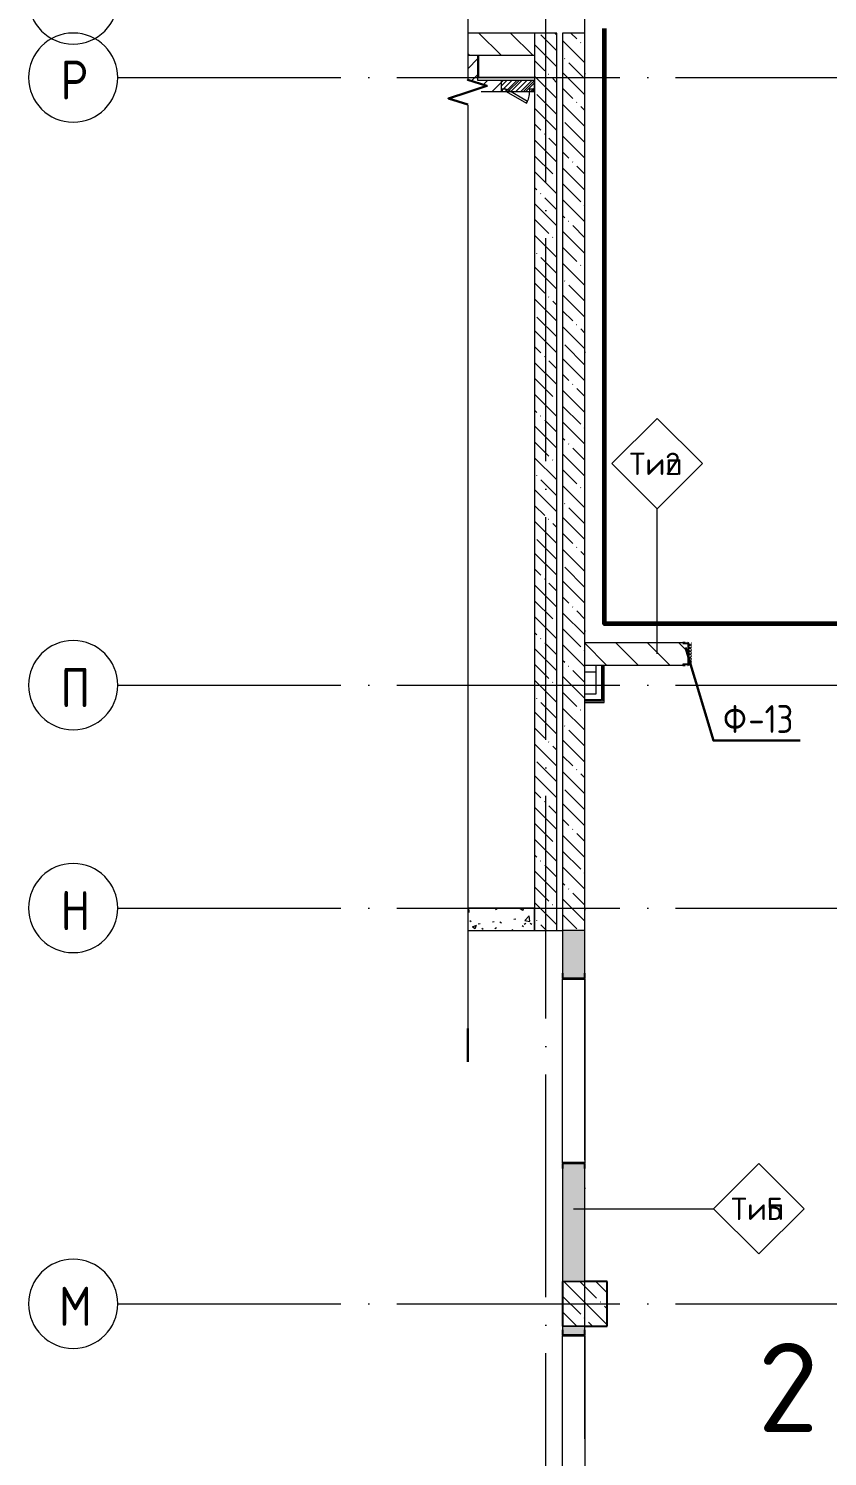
# Model space of a CAD drawing. Header units: millimetres. Extents: x -592259 to 288321, y -552984 to 293768.
# Drawn here: x 93223 to 100384, y -82379 to -69570 of the extents above; entities that cross this region are included whole.
import ezdxf

# ---------------------------------------------------------------- set-up
doc = ezdxf.new("R2010")
doc.units = ezdxf.units.MM
doc.linetypes.add('ADSK_Линия сетки', pattern=[2500, 2000, -250, 0, -250])
for name, color, linetype, lineweight in [('2)Фархверки', 40, 'Continuous', 30), ('4.2) Штук 4 вып', 6, 'Continuous', 60), ('A-DETL-GENF-OTLN', 250, 'Continuous', 5), ('A-DOOR-____-MCUT', 250, 'Continuous', 5), ('A-DOOR-____-OTLN', 250, 'Continuous', 5), ('A-FLOR-____-OTLN', 250, 'Continuous', 9), ('A-WALL-____-IDEN', 250, 'Continuous', 9), ('A-WALL-____-MCUT', 250, 'Continuous', 13), ('A-WALL-____-PATT', 250, 'Continuous', 13), ('A-WALL-FNSH-MCUT', 250, 'Continuous', 13), ('G-____-____-TEXT', 250, 'Continuous', 9), ('I-WALL-____-OTLN', 250, 'Continuous', 9), ('S-COLS-____-MCUT', 250, 'Continuous', 25), ('S-COLS-____-OTLN', 250, 'Continuous', 9), ('S-GRID-____-IDEN', 250, 'Continuous', 9), ('S-GRID-____-OTLN', 250, 'Continuous', 9)]:
    doc.layers.add(name, color=color, linetype=linetype, lineweight=lineweight)
doc.styles.add('GOST Common', font='', dxfattribs={"width": 0.9, "height": 350})
doc.styles.add('GOST Common_1', font='', dxfattribs={"width": 0.9, "height": 250})
doc.styles.add('ISOCPEUR_3', font='isocpeur.ttf', dxfattribs={"height": 250})
doc.styles.add('ISOCPEUR_6', font='isocpeur.ttf', dxfattribs={"height": 3.5})
doc.styles.get('GOST Common').set_extended_font_data('GOST Common')
doc.styles.get('GOST Common_1').set_extended_font_data('GOST Common')
pattern_1 = [(45, (28708.77, -120984.93), (-70.71068, 70.71068), [])]
pattern_2 = [(135, (28708.77, -120984.93), (-142.5612, -142.5612), []), (135, (28851.33, -120984.93), (-142.5612, -142.5612), [252.016, -50.403, 3.353, -47.05])]
pattern_3 = [(135, (28708.77, -120984.93), (-141.42136, -141.42136), [])]
pattern_4 = [(50, (28708.77, -120984.93), (364.3679, -31.8783), [38.1, -419.1]), (355, (28708.77, -120984.93), (-70.4859, 382.1133), [30.48, -335.28]), (100.451, (28739.14, -120987.6), (293.885, 350.2334), [32.38, -356.18]), (46.184, (28708.77, -120883.33), (542.1585, -84.0858), [57.15, -628.65]), (96.636, (28753.95, -120890.34), (474.805, 494.8554), [48.57, -534.27]), (351.184, (28708.8, -120883.33), (474.8102, 494.85), [45.72, -502.92]), (21, (28759.57, -120908.73), (303.2285, -204.5305), [38.1, -419.1]), (326, (28759.57, -120908.73), (123.6039, 368.376), [30.48, -335.28]), (71.451, (28784.84, -120925.78), (426.8341, 163.8427), [32.38, -356.18]), (37.5, (28708.77, -120984.93), (6.17665, 169.11015), [16.764, -314.452, 16.764, -323.596, -336.55]), (37.5, (28708.77, -120984.93), (6.17665, 169.11015), [-671.576, 16.764, -319.786]), (7.5, (28708.77, -120984.93), (133.63888, 200.3615), [16.764, -177.292, 16.764, -306.832, -128.27]), (7.5, (28708.77, -120984.93), (133.63888, 200.3615), [-517.652, 16.764, -111.506]), (327.5, (28595.49, -120984.93), (271.18182, -11.45836), [16.764, -110.236, 16.764, -379.476, -525.78]), (327.5, (28595.49, -120984.93), (271.18182, -11.45836), [-523.24, 16.764, -509.016]), (317.5, (28544.7, -120984.93), (296.2585, 50.85285), [16.764, -148.336, 16.764, -246.38, -373.38]), (317.5, (28544.7, -120984.93), (296.2585, 50.85285), [-428.244, 16.764, -356.616])]

# ---------------------------------------------------------------- blocks, each defined once
blk = doc.blocks.new('ADSK_КолоннаНесущая_Швеллер_Гнутый_ГОСТ 8278-83 - 200х50х4_таб_1 2-38569602-АР1_Кладочный план 2 этажа С2и3')
at = {"layer": 'S-COLS-____-MCUT'}
for p, q in [((-10.1, 90), (-10.1, -90)), ((-6.1, -90), (-6.1, 90)), ((39.9, 100), (-0.1, 100)), ((-0.1, 96), (39.9, 96)), ((39.9, 96), (39.9, 100)), ((39.9, -96), (-0.1, -96)), ((-0.1, -100), (39.9, -100)), ((39.9, -100), (39.9, -96))]:
    blk.add_line(p, q, dxfattribs=at)
for centre, radius, start, end in [((-0.1, 90), 10, 90, 180), ((-0.1, 90), 6, 90, 180), ((-0.1, -90), 10, 180, 270), ((-0.1, -90), 6, 180, 270)]:
    blk.add_arc(centre, radius, start, end, dxfattribs=at)
blk = doc.blocks.new('Дверь_СКБ_2Ст_Фрамуга2 - Н_ВВ-13_2700x2600h_Коридоры-42037136-АР1_Кладочный план 2 этажа С2и3')
at = {"layer": 'A-DOOR-____-OTLN'}
h = blk.add_hatch(dxfattribs=at)
h.set_pattern_fill('FP_85', color=256, style=0, pattern_type=2)
h.set_pattern_definition([(45, (-1171.384, 164.685), (-14.1421, 14.1421), []), (135, (-1171.384, 164.685), (-14.1421, -14.1421), [])])
h.paths.add_polyline_path([(-1312.5, -100), (-1312.5, 100), (-1337.5, 100), (-1337.5, -100)])
h = blk.add_hatch(dxfattribs=at)
h.set_pattern_fill('FP_84', color=256, style=0, pattern_type=2)
h.set_pattern_definition([(135, (951.411, 164.685), (-14.1421, -14.1421), []), (225, (951.411, 164.685), (14.1421, -14.1421), [])])
h.paths.add_polyline_path([(1362.5, -100), (1362.5, 100), (1337.5, 100), (1337.5, -100)])
blk = doc.blocks.new('ADSK_КолоннаНесущая_Швеллер_Гнутый_ГОСТ 8278-83 - 200х50х4_таб_1 2-38815029-АР1_Кладочный план 2 этажа С2и3')
at = {"layer": 'S-COLS-____-MCUT'}
for p, q in [((-6.1, -90), (-6.1, 90)), ((-0.1, 96), (39.9, 96)), ((39.9, 100), (19.9, 100)), ((39.9, 96), (39.9, 100)), ((39.9, -96), (-0.1, -96)), ((19.9, -100), (39.9, -100)), ((39.9, -100), (39.9, -96))]:
    blk.add_line(p, q, dxfattribs=at)
for centre, radius, start, end in [((-0.1, 90), 10, 90, 180), ((-0.1, 90), 6, 90, 180), ((-0.1, -90), 10, 180, 270), ((-0.1, -90), 6, 180, 270)]:
    blk.add_arc(centre, radius, start, end, dxfattribs=at)
blk = doc.blocks.new('АР_Люк - ЛРС_ВК_300х400_внутренний_RAL 9003-42734016-АР1_Кладочный план 2 этажа С2и3')
at = {"layer": 'A-DOOR-____-OTLN'}
h = blk.add_hatch(dxfattribs=at)
h.set_pattern_fill('FP_88', color=256, style=0, pattern_type=2)
h.set_pattern_definition([(45, (125, 0), (-22.6274, 22.6274), [])])
h.paths.add_polyline_path([(275, 50), (-25, 50), (-25, -50), (275, -50)])
at = {"layer": 'A-DETL-GENF-OTLN'}
for p, q in [((275, 50), (-25, 50)), ((-25, 50), (-25, -50)), ((275, -50), (275, 50)), ((-25, -50), (275, -50))]:
    blk.add_line(p, q, dxfattribs=at)
at = {"layer": 'A-DOOR-____-MCUT'}
for p, q in [((48, 155), (38, 138)), ((38, 138), (220, 33)), ((230, 50), (48, 155)), ((20, 50), (-15, 50)), ((-15, 50), (-15, 30)), ((-15, 30), (20, 30)), ((20, 30), (20, 50)), ((220, 33), (230, 50)), ((265, 50), (230, 50)), ((230, 50), (230, 30)), ((230, 30), (265, 30)), ((265, 30), (265, 50))]:
    blk.add_line(p, q, dxfattribs=at)
blk.add_arc((230, 50), 210, 150, 180, dxfattribs=at)
blk = doc.blocks.new('ADSK_Обрыв_Линия - По умолчанию-35350118-АР1_Кладочный план 2 этажа С2и3')
at = {"layer": 'A-DETL-GENF-OTLN'}
for p, q in [((0, 0), (8290, 0)), ((8513, 0), (16800, 0))]:
    blk.add_line(p, q, dxfattribs=at)
blk = doc.blocks.new('Ось сетки - Круг_Ø8 мм-39983606-АР1_Кладочный план 2 этажа С2и3')
at = {"layer": 'S-GRID-____-IDEN'}
for start, end in [(360, 180), (180, 360)]:
    blk.add_arc((0, 0), 4, start, end, dxfattribs=at)
blk = doc.blocks.new('ADSK_Марка_Стена - Типоразмер_ADSK_Марка-30564887-АР1_Кладочный план 2 этажа С2и3')
at = {"layer": 'A-WALL-____-IDEN'}
for p, q in [((-0.16, 4.37), (-4.21, 0.31)), ((3.9, 0.31), (-0.16, 4.37)), ((-4.21, 0.31), (-0.16, -3.74)), ((-0.16, -3.74), (3.9, 0.31))]:
    blk.add_line(p, q, dxfattribs=at)

msp = doc.modelspace()

# ---------------------------------------------------------------- hatches: boundary and pattern name
at = {"layer": 'A-WALL-____-PATT', "lineweight": 15}
h = msp.add_hatch(dxfattribs=at)
h.set_pattern_fill('FP_1', color=256, style=0, pattern_type=2)
h.set_pattern_definition(pattern_3)
h.paths.add_polyline_path([(97758.7722, -69809.9347), (97758.7722, -69609.9347), (97158.7722, -69609.9347), (97158.7722, -69809.9347)])
h = msp.add_hatch(dxfattribs=at)
h.set_pattern_fill('FP_40', color=256, style=0, pattern_type=2)
h.set_pattern_definition(pattern_2)
h.paths.add_polyline_path([(97958.7722, -77659.8745), (97958.7722, -69609.9347), (97758.7722, -69609.9347), (97758.7722, -77659.8745)])
h = msp.add_hatch(dxfattribs=at)
h.set_pattern_fill('FP_40', color=256, style=0, pattern_type=2)
h.set_pattern_definition(pattern_2)
h.paths.add_polyline_path([(97958.7722, -77659.8745), (97958.7722, -69609.9347), (97758.7722, -69609.9347), (97758.7722, -77659.8745)])
h = msp.add_hatch(dxfattribs=at)
h.set_pattern_fill('FP_40', color=256, style=0, pattern_type=2)
h.set_pattern_definition(pattern_2)
h.paths.add_polyline_path([(98208.7722, -77659.8751), (98208.7722, -69609.9347), (98008.7722, -69609.9347), (98008.7722, -77659.8751)])
h = msp.add_hatch(dxfattribs=at)
h.set_pattern_fill('FP_16', color=94, style=0, pattern_type=2)
h.set_pattern_definition(pattern_1)
h.paths.add_polyline_path([(97248.7722, -70034.9347), (97248.7722, -69809.9347), (97158.7722, -69809.9347), (97158.7722, -70029.9342), (97174.52, -70034.9347)])
h = msp.add_hatch(dxfattribs=at)
h.set_pattern_fill('FP_16', color=94, style=0, pattern_type=2)
h.set_pattern_definition(pattern_1)
h.paths.add_polyline_path([(97280.3099, -70134.9347), (97468.7722, -70134.9347), (97468.7722, -70114.9347), (97503.7722, -70114.9347), (97503.7722, -70134.9347), (97513.7722, -70117.6142), (97543.7722, -70134.9347), (97713.7722, -70134.9347), (97713.7722, -70114.9347), (97748.7722, -70114.9347), (97748.7722, -70134.9347), (97758.7722, -70134.9347), (97758.7722, -70034.9347), (97174.52, -70034.9347), (97331.9773, -70084.9342)])
h = msp.add_hatch(dxfattribs=at)
h.set_pattern_fill('FP_1', color=256, style=0, pattern_type=2)
h.set_pattern_definition(pattern_3)
h.paths.add_polyline_path([(102278.5071, -75279.9342), (102638.7722, -75279.9342), (102638.7722, -75079.9342), (101838.7722, -75079.9342), (101838.7722, -75279.9342), (101868.7722, -75279.9342)])
h.paths.add_polyline_path([(99108.7722, -75279.9342), (99138.7722, -75279.9342), (99138.7722, -75079.9342), (98208.7722, -75079.9342), (98208.7722, -75279.9342)])
h = msp.add_hatch(dxfattribs=at)
h.set_pattern_fill('FP_83', color=256, style=0, pattern_type=2)
h.set_pattern_definition(pattern_4)
h.paths.add_polyline_path([(97758.7722, -77659.9342), (97758.7722, -77459.9342), (97158.7722, -77459.9342), (97158.7722, -77659.9342)])
h = msp.add_hatch(dxfattribs=at)
h.set_pattern_fill('FP_83', color=256, style=0, pattern_type=2)
h.set_pattern_definition(pattern_4)
h.paths.add_polyline_path([(98208.7722, -94359.9347), (98208.7722, -88659.9347), (98008.7722, -88659.9347), (98008.7722, -94359.9347)])
h.paths.add_polyline_path([(98208.7722, -88259.9347), (98208.7722, -87794.9347), (98008.7722, -87794.9347), (98008.7722, -88259.9347)])
h.paths.add_polyline_path([(98208.7722, -86144.9347), (98208.7722, -85409.9347), (98008.7722, -85409.9347), (98008.7722, -86144.9347)])
h.paths.add_polyline_path([(98208.7722, -85009.9347), (98208.7722, -84594.9347), (98008.7722, -84594.9347), (98008.7722, -85009.9347)])
h.paths.add_polyline_path([(98208.7722, -81294.9347), (98208.7722, -81209.9347), (98008.7722, -81209.9347), (98008.7722, -81294.9347)])
h.paths.add_polyline_path([(98008.7722, -80809.9347), (98208.7722, -80809.9347), (98208.7722, -79744.9347), (98008.7722, -79744.9347), (98008.7722, -80170.8304)])
h.paths.add_polyline_path([(98008.7722, -78094.9347), (98208.7722, -78094.9347), (98208.7722, -77659.8751), (98008.7722, -77659.8751)])
at = {"layer": 'S-COLS-____-OTLN', "lineweight": 5}
h = msp.add_hatch(dxfattribs=at)
h.set_pattern_fill('FP_40', color=256, style=0, pattern_type=2)
h.set_pattern_definition(pattern_2)
h.paths.add_polyline_path([(98408.7722, -81209.9347), (98408.7722, -80809.9347), (98008.7722, -80809.9347), (98008.7722, -81209.9347), (98208.7722, -81209.9347)])

# ---------------------------------------------------------------- linework, layer by layer
at = {"layer": '2)Фархверки'}
msp.add_line((97158.7722, -78539.9342), (97158.7722, -78839.9342), dxfattribs=at)
for points in [[(97331.9773, -70084.9342), (97158.7722, -70029.9342), (97331.9773, -70084.9342), (97158.7722, -70139.9342)], [(99111.1976, -75123.6301), (99362.0892, -75956.8106), (99439.2866, -75956.8106), (100139.2866, -75956.8106)]]:
    msp.add_lwpolyline(points, dxfattribs=at)
msp.add_lwpolyline([(97158.7722, -70252.5515), (96985.472, -70196.2428), (97158.7722, -70139.9342), (96985.472, -70196.2428)], close=True, dxfattribs=at)
at = {"layer": '4.2) Штук 4 вып'}
msp.add_lwpolyline([(98385.399, -66309.9342), (98385.399, -62796.3097), (102444.5734, -62796.3097), (102444.5734, -74909.2587), (98385.399, -74909.2587), (98385.399, -69569.4098)], dxfattribs=at)
at = {"layer": 'A-FLOR-____-OTLN'}
for p, q in [((97258.7722, -70009.9342), (97258.7722, -69809.9347)), ((97758.7722, -70009.9342), (97258.7722, -70009.9342)), ((98208.7722, -75340.7609), (98308.7722, -75340.7609)), ((97758.7722, -77659.9342), (98008.7722, -77659.9342))]:
    msp.add_line(p, q, dxfattribs=at)
at = {"layer": 'A-WALL-____-IDEN'}
for p, q in [((98857.7804, -75179.9342), (98857.7804, -73878.6842)), ((98108.7722, -80156.8641), (99363.1472, -80156.8641))]:
    msp.add_line(p, q, dxfattribs=at)
at = {"layer": 'A-WALL-____-MCUT', "color": 7, "lineweight": 15}
for p, q in [((97758.7722, -69609.9347), (97158.7722, -69609.9347)), ((97758.7722, -69609.9347), (97758.7722, -77659.8745)), ((97958.7722, -69609.9347), (97758.7722, -69609.9347)), ((97958.7722, -77659.8745), (97958.7722, -69609.9347)), ((98008.7722, -69609.9347), (98008.7722, -78094.9347)), ((98208.7722, -69609.9347), (98008.7722, -69609.9347)), ((98208.7722, -77659.8751), (98208.7722, -69609.9347)), ((97158.7722, -69809.9347), (97758.7722, -69809.9347)), ((99108.7722, -75079.9342), (98208.7722, -75079.9342)), ((98208.7722, -75279.9342), (99108.7722, -75279.9342)), ((97758.7722, -77459.9342), (97158.7722, -77459.9342)), ((97758.7722, -77659.9342), (97758.7722, -77459.9342)), ((97158.7722, -77659.9342), (97758.7722, -77659.9342)), ((97758.7722, -77659.8745), (97958.7722, -77659.8745)), ((98208.7722, -77659.8751), (98008.7722, -77659.8751)), ((98208.7722, -78094.9347), (98208.7722, -77659.8751)), ((98008.7722, -78094.9347), (98208.7722, -78094.9347)), ((98208.7722, -79744.9347), (98008.7722, -79744.9347)), ((98008.7722, -79744.9347), (98008.7722, -80809.9347)), ((98208.7722, -80809.9347), (98208.7722, -79744.9347)), ((98008.7722, -81209.9347), (98008.7722, -81294.9347)), ((98208.7722, -81294.9347), (98208.7722, -81209.9347)), ((98008.7722, -81294.9347), (98208.7722, -81294.9347))]:
    msp.add_line(p, q, dxfattribs=at)
at = {"layer": 'A-WALL-____-MCUT', "color": 84, "lineweight": 15}
for p, q in [((97248.7722, -70034.9347), (97248.7722, -69809.9347)), ((97758.7722, -70034.9347), (97248.7722, -70034.9347)), ((97280.3099, -70134.9347), (97468.7722, -70134.9347)), ((97543.7722, -70134.9347), (97713.7722, -70134.9347)), ((97748.7722, -70134.9347), (97758.7722, -70134.9347))]:
    msp.add_line(p, q, dxfattribs=at)
at = {"layer": 'A-WALL-____-MCUT', "color": 30, "lineweight": 15}
for p, q in [((98308.7722, -75279.9342), (98308.7722, -75540.7609)), ((98358.7722, -75279.9342), (98358.7722, -75590.7609)), ((98308.7722, -75540.7609), (98208.7722, -75540.7609)), ((98358.7722, -75590.7609), (98208.7722, -75590.7609))]:
    msp.add_line(p, q, dxfattribs=at)
at = {"layer": 'A-WALL-____-MCUT', "color": 42, "lineweight": 15}
for p, q in [((98371.2722, -75279.9342), (98371.2722, -75603.2609)), ((98371.2722, -75603.2609), (98208.7722, -75603.2609))]:
    msp.add_line(p, q, dxfattribs=at)
at = {"layer": 'A-WALL-____-MCUT', "lineweight": 15}
for p, q in [((98008.7722, -80809.9347), (98208.7722, -80809.9347)), ((98208.7722, -81209.9347), (98008.7722, -81209.9347))]:
    msp.add_line(p, q, dxfattribs=at)
at = {"layer": 'A-WALL-FNSH-MCUT', "lineweight": 15}
for p, q in [((98383.7722, -75615.7609), (98383.7722, -75279.9342)), ((98208.7722, -75615.7609), (98383.7722, -75615.7609))]:
    msp.add_line(p, q, dxfattribs=at)
at = {"layer": 'I-WALL-____-OTLN', "lineweight": 15}
for p, q in [((98008.7722, -79744.9347), (98008.7722, -78094.9347)), ((98208.7722, -78094.9347), (98208.7722, -79744.9347)), ((98008.7722, -84594.9347), (98008.7722, -81294.9347)), ((98208.7722, -81294.9347), (98208.7722, -84594.9347))]:
    msp.add_line(p, q, dxfattribs=at)
at = {"layer": 'S-COLS-____-MCUT'}
for p, q in [((98008.7722, -80809.9347), (98008.7722, -81209.9347)), ((98408.7722, -80809.9347), (98208.7722, -80809.9347)), ((98408.7722, -81209.9347), (98408.7722, -80809.9347)), ((98208.7722, -81209.9347), (98408.7722, -81209.9347))]:
    msp.add_line(p, q, dxfattribs=at)
at = {"layer": 'S-COLS-____-OTLN'}
for p, q in [((98208.7722, -80809.9347), (98008.7722, -80809.9347)), ((98008.7722, -81209.9347), (98208.7722, -81209.9347))]:
    msp.add_line(p, q, dxfattribs=at)
at = {"layer": 'S-GRID-____-OTLN', "linetype": 'ADSK_Линия сетки'}
for p, q in [((98208.7722, -124723.7741), (98208.7722, -59782.9296)), ((97858.7722, -123453.7741), (97858.7722, -61052.9296)), ((94022.7944, -70009.9342), (185529.6518, -70009.9342)), ((94022.7944, -75459.9342), (185529.6518, -75459.9342)), ((94022.7944, -77459.9342), (185529.6518, -77459.9342)), ((94022.7944, -81009.9342), (185529.6518, -81009.9342))]:
    msp.add_line(p, q, dxfattribs=at)

# ---------------------------------------------------------------- block references
at = {"layer": 'A-DETL-GENF-OTLN', "rotation": 269.9999999999999}
msp.add_blockref('ADSK_Обрыв_Линия - По умолчанию-35350118-АР1_Кладочный план 2 этажа С2и3', (97158.7722, -61739.9342), dxfattribs=at)
at = {"layer": 'A-DOOR-____-OTLN', "color": 250, "rotation": 180}
msp.add_blockref('АР_Люк - ЛРС_ВК_300х400_внутренний_RAL 9003-42734016-АР1_Кладочный план 2 этажа С2и3', (97733.7722, -70084.9347), dxfattribs=at)
at = {"layer": 'A-DOOR-____-OTLN', "color": 255}
msp.add_blockref('Дверь_СКБ_2Ст_Фрамуга2 - Н_ВВ-13_2700x2600h_Коридоры-42037136-АР1_Кладочный план 2 этажа С2и3', (100476.2722, -75179.9342), dxfattribs=at)
at = {"layer": 'A-WALL-____-IDEN', "xscale": 99.99999999999993, "yscale": 99.99999999999993, "zscale": 99.99999999999993}
for p in [(98873.4054, -73504.2173), (99784.4891, -80188.1141)]:
    msp.add_blockref('ADSK_Марка_Стена - Типоразмер_ADSK_Марка-30564887-АР1_Кладочный план 2 этажа С2и3', p, dxfattribs=at)
at = {"layer": 'S-COLS-____-OTLN'}
for name, p, rotation in [('ADSK_КолоннаНесущая_Швеллер_Гнутый_ГОСТ 8278-83 - 200х50х4_таб_1 2-38815029-АР1_Кладочный план 2 этажа С2и3', (99128.6722, -75179.9342), 180), ('ADSK_КолоннаНесущая_Швеллер_Гнутый_ГОСТ 8278-83 - 200х50х4_таб_1 2-38569602-АР1_Кладочный план 2 этажа С2и3', (98108.7722, -78084.8347), 89.99999999996523), ('ADSK_КолоннаНесущая_Швеллер_Гнутый_ГОСТ 8278-83 - 200х50х4_таб_1 2-38569602-АР1_Кладочный план 2 этажа С2и3', (98108.7722, -79755.0347), 269.9999999999649), ('ADSK_КолоннаНесущая_Швеллер_Гнутый_ГОСТ 8278-83 - 200х50х4_таб_1 2-38569602-АР1_Кладочный план 2 этажа С2и3', (98108.7722, -81284.8347), 89.99999999996523)]:
    msp.add_blockref(name, p, dxfattribs=dict(at, rotation=rotation))
at = {"layer": 'S-GRID-____-IDEN', "xscale": 99.99999999999993, "yscale": 99.99999999999993, "zscale": 99.99999999999993, "rotation": 269.9999999999994}
for p in [(93622.7944, -69309.9342), (93622.7944, -70009.9342), (93622.7944, -75459.9342), (93622.7944, -77459.9342), (93622.7944, -81009.9342)]:
    msp.add_blockref('Ось сетки - Круг_Ø8 мм-39983606-АР1_Кладочный план 2 этажа С2и3', p, dxfattribs=at)

# ---------------------------------------------------------------- texts
at = {"layer": '2)Фархверки', "char_height": 250, "attachment_point": 1, "style": 'GOST Common_1'}
for s, insert, width in [('\\fGOST Common|b0|i0|c204|p34|;\\W.9;Ф', (99448.3557, -75638.9731), 274.177125), ('-13', (99674.5745, -75638.9731), 526.708687)]:
    msp.add_mtext(s, dxfattribs=dict(at, insert=insert, width=width))
at = {"layer": 'A-WALL-____-IDEN', "char_height": 200, "attachment_point": 1, "style": 'ISOCPEUR_3'}
for s, insert, width in [('Тип', (98609.0245, -73374.5486), 387.215062), (' 2', (98928.5089, -73374.5486), 230.084312), ('Тип', (99520.1083, -80058.4454), 387.215062), (' 5', (99839.5927, -80058.4454), 230.084312)]:
    msp.add_mtext(s, dxfattribs=dict(at, insert=insert, width=width))
at = {"layer": 'G-____-____-TEXT', "color": 7, "insert": (99757.9675, -81361.2203), "char_height": 800, "width": 18169.734652, "attachment_point": 1, "style": 'ISOCPEUR_6'}
msp.add_mtext('2 этаж, 2 секция', dxfattribs=at)
at = {"layer": 'S-GRID-____-IDEN', "color": 18, "true_color": 0x000000, "char_height": 350, "attachment_point": 1, "style": 'GOST Common'}
for s, insert, width in [('\\fGOST Common|b0|i0|c204|p34|;\\W.9;Р', (93509.4715, -69857.3472), 310.253062), ('\\fGOST Common|b0|i0|c204|p34|;\\W.9;П', (93509.4715, -75307.3472), 310.253062), ('\\fGOST Common|b0|i0|c204|p34|;\\W.9;Н', (93509.4715, -77307.3472), 310.253062), ('\\fGOST Common|b0|i0|c204|p34|;\\W.9;М', (93494.6215, -80857.3472), 346.329)]:
    msp.add_mtext(s, dxfattribs=dict(at, insert=insert, width=width))

doc.saveas('drawing.dxf')
